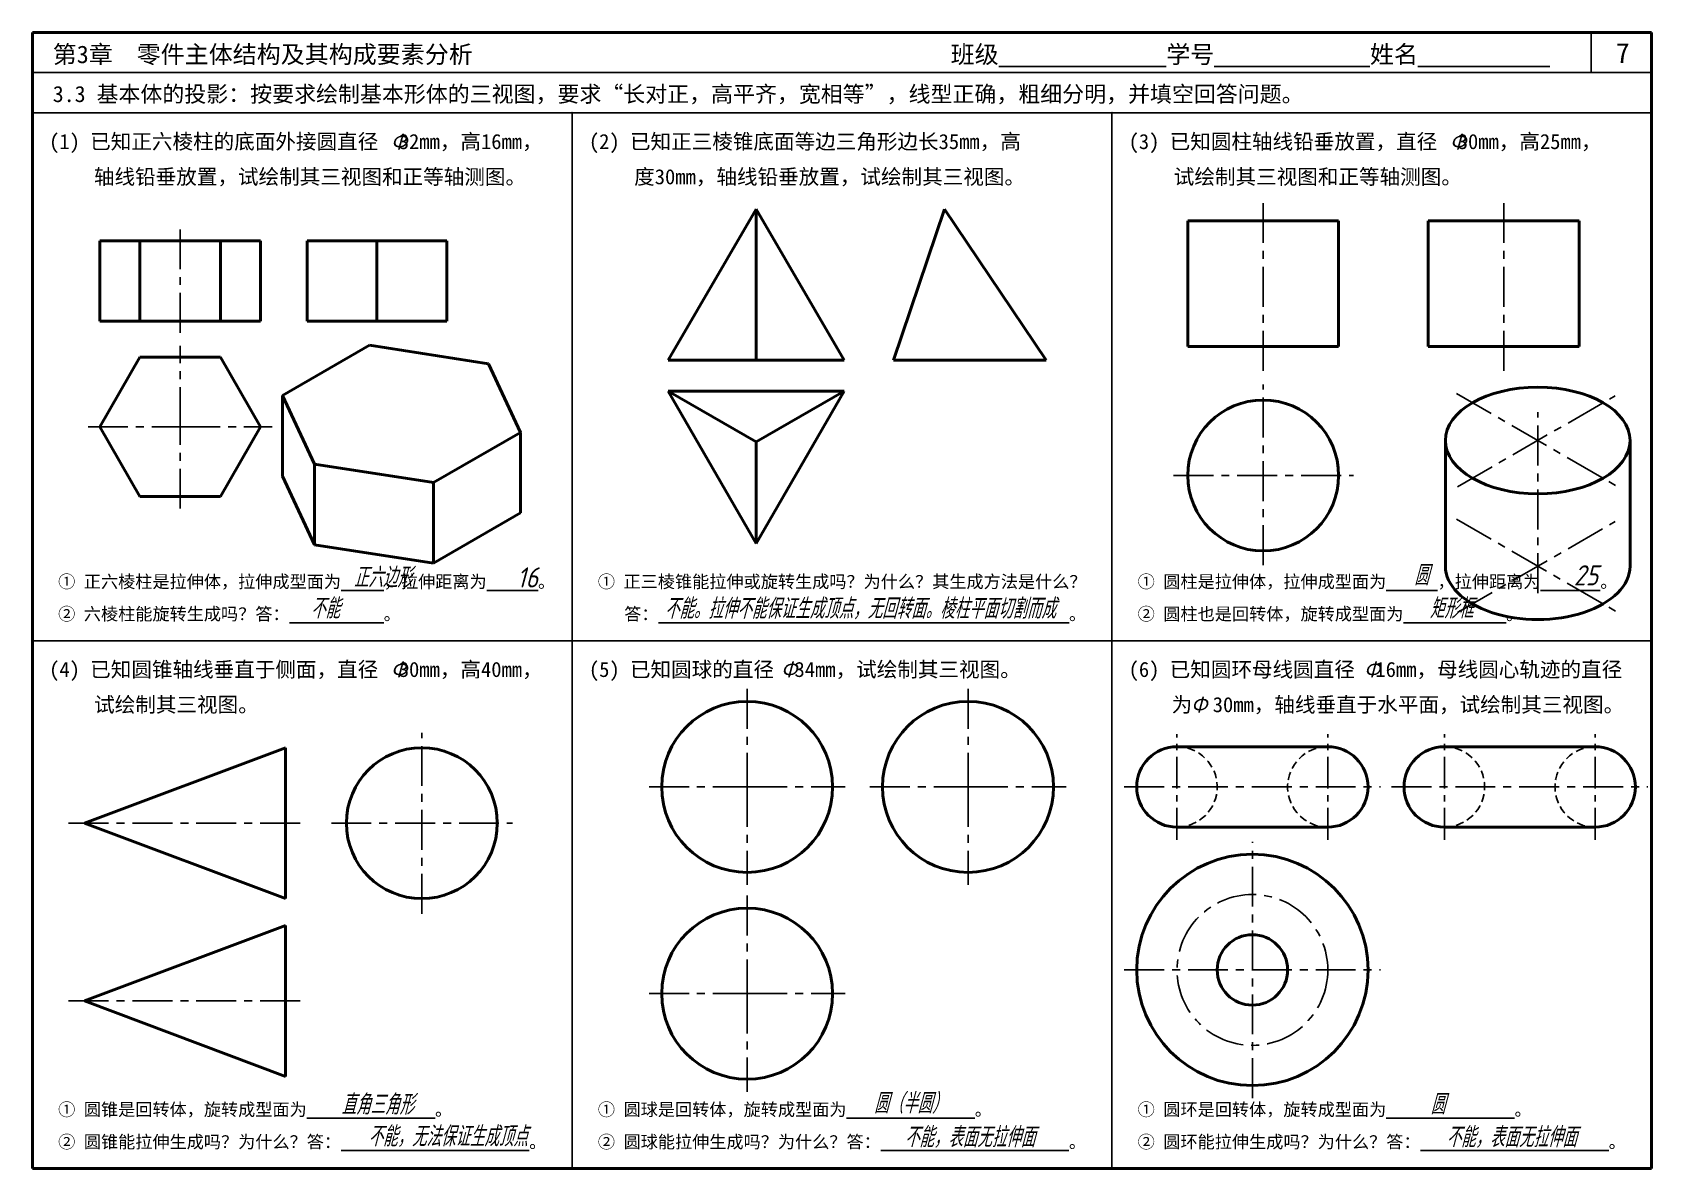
# Model space of a CAD drawing. Header units: millimetres. Extents: x 0 to 322, y 0 to 226.
import ezdxf

# ---------------------------------------------------------------- set-up
doc = ezdxf.new("R2010")
doc.units = ezdxf.units.MM
doc.header["$LTSCALE"] = 0.25
doc.linetypes.add('CENTER', pattern=[50.8, 31.75, -6.35, 6.35, -6.35])
doc.linetypes.add('HIDDEN', pattern=[9.525, 6.35, -3.175])
doc.layers.add('答案', color=1, linetype='Continuous')
doc.styles.get("Standard").update_dxf_attribs({"font": 'gbeitc.shx', "height": 4, "bigfont": 'gbcbig.shx'})
doc.styles.add('宋体', font='SimSun.ttf', dxfattribs={"height": 3})
doc.styles.add('宋体-斜体', font='SimSun.ttf', dxfattribs={"oblique": 15, "height": 3})

msp = doc.modelspace()

# ---------------------------------------------------------------- linework, layer by layer
at = {"lineweight": 50}
for p, q in [((322, 226), (0, 226)), ((0, 226), (0, 0)), ((322, 0), (322, 226)), ((0, 0), (322, 0))]:
    msp.add_line(p, q, dxfattribs=at)
for p, q in [((310, 218), (310, 226)), ((322, 218), (0, 218)), ((322, 210), (0, 210)), ((107.33, 210), (107.33, 0)), ((214.67, 210), (214.67, 0)), ((0, 105), (322, 105))]:
    msp.add_line(p, q)
for p in [(107.33, 210), (214.67, 210)]:
    msp.add_point(p)
at = {"layer": '答案', "lineweight": 50}
for p, q in [((143.94, 190.82), (126.44, 160.82)), ((161.44, 160.82), (143.94, 190.82)), ((143.94, 160.82), (143.94, 190.82)), ((171.27, 160.82), (181.38, 190.82)), ((201.58, 160.82), (181.38, 190.82)), ((259.76, 188.54), (229.76, 188.54)), ((229.76, 163.54), (229.76, 188.54)), ((259.76, 163.54), (259.76, 188.54)), ((307.58, 188.54), (277.58, 188.54)), ((277.58, 163.54), (277.58, 188.54)), ((307.58, 163.54), (307.58, 188.54)), ((13.38, 184.55), (45.38, 184.55)), ((13.38, 168.55), (13.38, 184.55)), ((21.38, 168.55), (21.38, 184.55)), ((37.38, 168.55), (37.38, 184.55)), ((45.38, 168.55), (45.38, 184.55)), ((54.67, 168.55), (54.67, 184.55)), ((54.67, 184.55), (82.39, 184.55)), ((68.53, 168.55), (68.53, 184.55)), ((82.39, 168.55), (82.39, 184.55)), ((13.38, 168.55), (45.38, 168.55)), ((54.67, 168.55), (82.39, 168.55)), ((21.38, 161.37), (13.38, 147.52)), ((37.38, 161.37), (21.38, 161.37)), ((45.38, 147.52), (37.38, 161.37)), ((49.74, 153.76), (67.06, 163.76)), ((67.06, 163.76), (90.72, 160.1)), ((229.76, 163.54), (259.76, 163.54)), ((277.58, 163.54), (307.58, 163.54)), ((90.72, 160.1), (97.06, 146.44)), ((161.44, 160.82), (126.44, 160.82)), ((201.58, 160.82), (171.27, 160.82)), ((161.44, 154.64), (126.44, 154.64)), ((126.44, 154.64), (143.94, 124.33)), ((126.44, 154.64), (143.94, 144.54)), ((143.94, 124.33), (161.44, 154.64)), ((161.44, 154.64), (143.94, 144.54)), ((56.08, 140.1), (49.74, 153.76)), ((49.74, 137.76), (49.74, 153.76)), ((13.38, 147.52), (21.38, 133.66)), ((37.38, 133.66), (45.38, 147.52)), ((97.06, 146.44), (79.74, 136.44)), ((97.06, 130.44), (97.06, 146.44)), ((143.94, 124.33), (143.94, 144.54)), ((280.99, 119.83), (280.99, 144.83)), ((317.73, 119.83), (317.73, 144.83)), ((56.08, 124.1), (56.08, 140.1)), ((79.74, 136.44), (56.08, 140.1)), ((49.74, 137.76), (56.08, 124.1)), ((79.74, 120.44), (79.74, 136.44)), ((21.38, 133.66), (37.38, 133.66)), ((79.74, 120.44), (97.06, 130.44)), ((56.08, 124.1), (79.74, 120.44)), ((227.61, 83.92), (257.61, 83.92)), ((280.78, 83.92), (310.78, 83.92)), ((50.35, 83.71), (10.35, 68.71)), ((50.35, 53.71), (50.35, 83.71)), ((10.35, 68.71), (50.35, 53.71)), ((227.61, 67.92), (257.61, 67.92)), ((280.78, 67.92), (310.78, 67.92)), ((50.35, 48.35), (10.35, 33.35)), ((50.35, 18.35), (50.35, 48.35)), ((10.35, 33.35), (50.35, 18.35))]:
    msp.add_line(p, q, dxfattribs=at)
at = {"layer": '答案', "linetype": 'CENTER'}
for p, q in [((244.76, 158.71), (244.76, 192.09)), ((292.58, 158.71), (292.58, 192.09)), ((29.38, 166.23), (29.38, 186.81)), ((29.38, 147.52), (29.38, 163.63)), ((244.76, 120.05), (244.76, 155.93)), ((283.22, 154.15), (315.19, 135.69)), ((283.39, 135.6), (314.73, 153.7)), ((299.36, 114.45), (299.36, 150.48)), ((11.06, 147.52), (29.38, 147.52)), ((29.38, 131.27), (29.38, 147.52)), ((29.38, 147.52), (47.69, 147.52)), ((226.91, 137.87), (262.71, 137.87)), ((283.22, 129.15), (315.19, 110.69)), ((283.39, 110.6), (314.73, 128.7)), ((142.14, 95.42), (142.14, 75.92)), ((186.06, 95.42), (186.06, 75.92)), ((77.45, 50.71), (77.45, 86.71)), ((122.64, 75.92), (142.14, 75.92)), ((142.14, 75.92), (161.64, 75.92)), ((142.14, 75.92), (142.14, 56.42)), ((166.56, 75.92), (186.06, 75.92)), ((186.06, 75.92), (186.06, 56.42)), ((186.06, 75.92), (205.56, 75.92)), ((217.11, 75.92), (268.11, 75.92)), ((270.28, 75.92), (321.28, 75.92)), ((7.2, 68.71), (53.46, 68.71)), ((59.45, 68.71), (95.45, 68.71)), ((242.61, 14.02), (242.61, 65.02)), ((142.14, 54.3), (142.14, 34.8)), ((217.11, 39.52), (268.11, 39.52)), ((7.2, 33.35), (53.46, 33.35)), ((122.64, 34.8), (142.14, 34.8)), ((142.14, 34.8), (142.14, 15.3)), ((142.14, 34.8), (161.64, 34.8))]:
    msp.add_line(p, q, dxfattribs=at)
at = {"layer": '答案', "linetype": 'CENTER', "ltscale": 0.8}
for p, q in [((227.61, 65.42), (227.61, 86.42)), ((257.61, 65.42), (257.61, 86.42)), ((280.78, 65.42), (280.78, 86.42)), ((310.78, 65.42), (310.78, 86.42))]:
    msp.add_line(p, q, dxfattribs=at)
at = {"layer": '答案', "lineweight": 50}
for centre, radius in [((244.76, 137.87), 15), ((142.14, 75.92), 17), ((186.06, 75.92), 17), ((77.45, 68.71), 15), ((242.61, 39.52), 23), ((142.14, 34.8), 17), ((242.61, 39.52), 7)]:
    msp.add_circle(centre, radius, dxfattribs=at)
at = {"layer": '答案', "linetype": 'CENTER'}
msp.add_circle((242.61, 39.52), 15, dxfattribs=at)
at = {"layer": '答案', "lineweight": 50}
for centre, start, end in [((227.61, 75.92), 90, 270), ((257.61, 75.92), 270, 90), ((280.78, 75.92), 90, 270), ((310.78, 75.92), 270, 90)]:
    msp.add_arc(centre, 8, start, end, dxfattribs=at)
at = {"layer": '答案', "linetype": 'HIDDEN'}
for centre, start, end in [((227.61, 75.92), 270, 90), ((257.61, 75.92), 90, 270), ((280.78, 75.92), 270, 90), ((310.78, 75.92), 90, 270)]:
    msp.add_arc(centre, 8, start, end, dxfattribs=at)
at = {"layer": '答案', "lineweight": 50}
msp.add_ellipse((299.36, 144.83), major_axis=(18.37, 0), ratio=0.57735, dxfattribs=at)
msp.add_ellipse((299.36, 119.83), major_axis=(-18.37, 0), ratio=0.57735, start_param=0, end_param=3.141593, dxfattribs=at)

# ---------------------------------------------------------------- texts
at = {"style": '宋体'}
for s, height, p in [('第3章  零件主体结构及其构成要素分析', 3.5, (4.05, 219.88)), ('班级%%U              %%U学号%%U             %%U姓名%%U           ', 3.5, (182.61, 219.88)), ('7', 4, (314.9, 219.88)), ('3.3 基本体的投影：按要求绘制基本形体的三视图，要求“长对正，高平齐，宽相等”，线型正确，粗细分明，并填空回答问题。', 3.2, (4.05, 212.14)), ('(1) 已知正六棱柱的底面外接圆直径  32mm，高16mm，', 3, (3.33, 202.79)), ('(2) 已知正三棱锥底面等边三角形边长35mm，高', 3, (110.67, 202.79)), ('(3) 已知圆柱轴线铅垂放置，直径  30mm，高25mm，', 3, (218, 202.79)), ('轴线铅垂放置，试绘制其三视图和正等轴测图。', 3, (12.24, 195.79)), ('度30mm，轴线铅垂放置，试绘制其三视图。', 3, (119.67, 195.79)), ('试绘制其三视图和正等轴测图。', 3, (226.98, 195.79)), ('① 正六棱柱是拉伸体，拉伸成型面为%%U     %%U，拉伸距离为%%U      %%U。', 2.5, (5.12, 115.51)), ('① 正三棱锥能拉伸或旋转生成吗？为什么？其生成方法是什么？', 2.5, (112.45, 115.51)), ('① 圆柱是拉伸体，拉伸成型面为%%U      %%U，拉伸距离为%%U       %%U。', 2.5, (219.79, 115.51)), ('② 六棱柱能旋转生成吗？答：%%U           %%U。', 2.5, (5.12, 109.08)), ('答：%%U                                                %%U。', 2.5, (117.69, 109.08)), ('② 圆柱也是回转体，旋转成型面为%%U            %%U。', 2.5, (219.79, 109.08)), ('(4) 已知圆锥轴线垂直于侧面，直径  30mm，高40mm，', 3, (3.33, 97.79)), ('(5) 已知圆球的直径  34mm，试绘制其三视图。', 3, (110.67, 97.79)), ('(6) 已知圆环母线圆直径  16mm，母线圆心轨迹的直径', 3, (218, 97.79)), ('试绘制其三视图。', 3, (12.28, 90.79)), ('为  30mm，轴线垂直于水平面，试绘制其三视图。', 3, (226.55, 90.79)), ('① 圆锥是回转体，旋转成型面为%%U               %%U。', 2.5, (5.12, 10.51)), ('① 圆球是回转体，旋转成型面为%%U               %%U。', 2.5, (112.45, 10.51)), ('① 圆环是回转体，旋转成型面为%%U               %%U。', 2.5, (219.79, 10.51)), ('② 圆锥能拉伸生成吗？为什么？答：%%U                      %%U。', 2.5, (5.12, 4.08)), ('② 圆球能拉伸生成吗？为什么？答：%%U                      %%U。', 2.5, (112.45, 4.08)), ('② 圆环能拉伸生成吗？为什么？答：%%U                      %%U。', 2.5, (219.79, 4.08))]:
    msp.add_text(s, height=height, dxfattribs=at).set_placement(p)
at = {"style": '宋体-斜体', "oblique": 15}
for p in [(71.27, 202.79), (281.86, 202.79), (71.26, 97.79), (148.83, 97.79), (264.77, 97.79), (230.38, 90.79)]:
    msp.add_text('Φ', height=3, dxfattribs=at).set_placement(p)
at = {"layer": '答案'}
for s, p in [('正六边形', (63.89, 115.59)), ('16', (96.36, 115.59)), ('圆', (274.77, 116.01)), ('25', (306.54, 116.01)), ('不能', (55.35, 109.44)), ('不能。拉伸不能保证生成顶点，无回转面。棱柱平面切割而成', (125.73, 109.39)), ('矩形框', (277.84, 109.43)), ('直角三角形', (61.43, 10.75)), ('圆（半圆）', (167.35, 10.99)), ('圆', (278.02, 10.79)), ('不能，无法保证生成顶点', (66.78, 4.41)), ('不能，表面无拉伸面', (173.45, 4.26)), ('不能，表面无拉伸面', (281.17, 4.26))]:
    msp.add_text(s, height=4, dxfattribs=at).set_placement(p)

doc.saveas('drawing.dxf')
